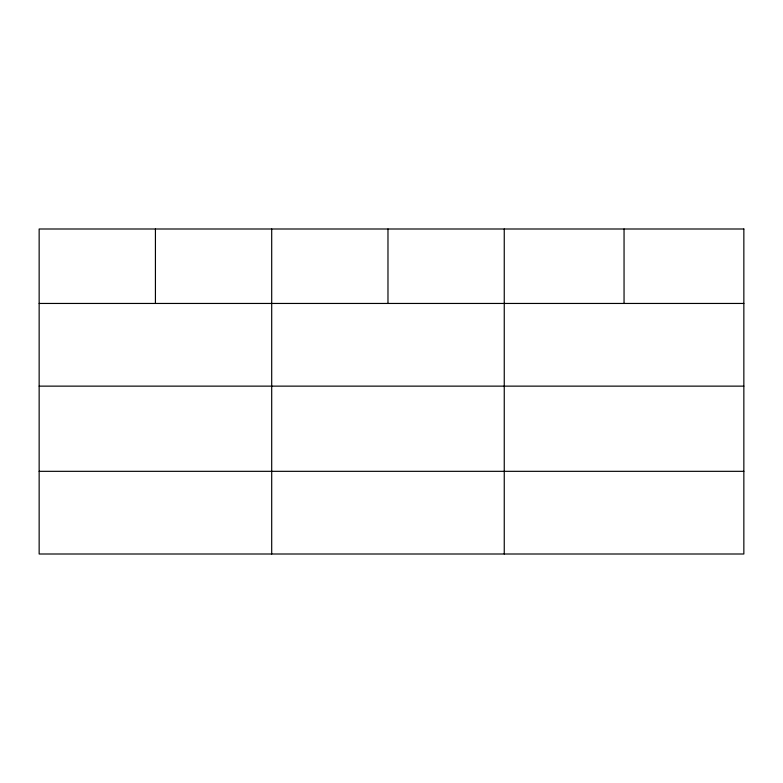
<?xml version="1.0" encoding="UTF-8"?>
<svg xmlns="http://www.w3.org/2000/svg" width="783" height="783" viewBox="0 0 783 783"><rect width="100%" height="100%" fill="white"/><g stroke="black" fill="none" stroke-linecap="round" stroke-linejoin="round"><path stroke-width="1.17" d="M39.15 303.452L743.85 303.452M39.15 386.136L743.85 386.136M39.15 471.327L743.85 471.327M624.051 228.998L624.051 303.452M504.252 228.998L504.252 554.002M387.976 228.998L387.976 303.452M271.701 228.998L271.701 554.002M155.425 228.998L155.425 303.452M743.85 228.998L39.15 228.998L39.15 554.002L743.85 554.002L743.85 228.998"/></g></svg>
